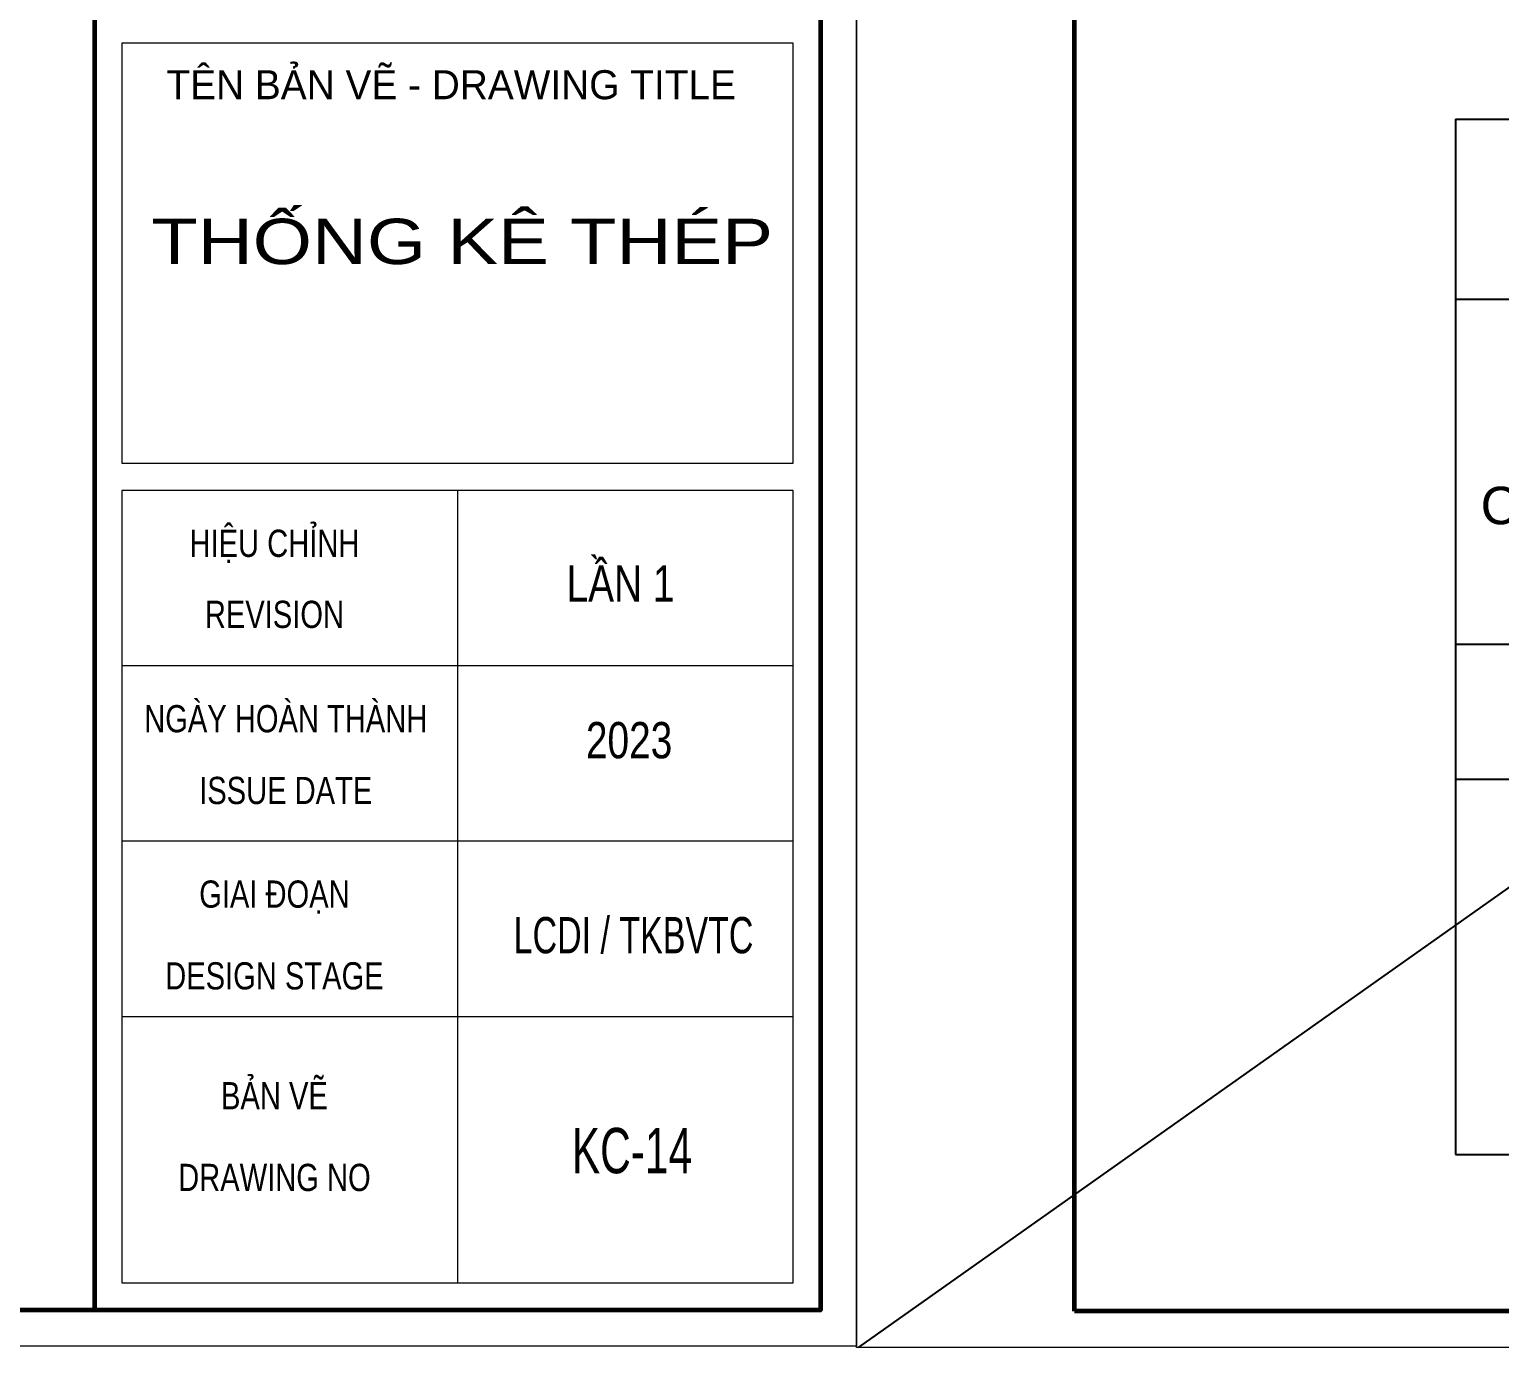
# Model space of a CAD drawing. Header units: millimetres. Extents: x -295047 to 304185, y -728047 to -308748.
# Drawn here: x 178731 to 185211, y -345434 to -339623 of the extents above; entities that cross this region are included whole.
import ezdxf
from ezdxf.enums import TextEntityAlignment as Align

# ---------------------------------------------------------------- set-up
doc = ezdxf.new("R2010")
doc.units = ezdxf.units.MM
doc.header["$MEASUREMENT"] = 0
doc.layers.get('Defpoints').update_dxf_attribs({"color": 1})
doc.layers.add('KCS_Plotter', color=11, linetype='Continuous', plot=False)
for name, color, linetype, lineweight in [('Khungten_LCDI', 7, 'Continuous', 5), ('LC Net thay', 7, 'Continuous', 25), ('LC Text1', 3, 'Continuous', 20)]:
    doc.layers.add(name, color=color, linetype=linetype, lineweight=lineweight)
doc.styles.add('Hoa', font='micross.ttf')
doc.styles.add('Khungten', font='VHAVAN.TTF', dxfattribs={"width": 0.9, "height": 5000})
doc.styles.add('Title', font='VHBLACK.TTF', dxfattribs={"width": 0.8})

# ---------------------------------------------------------------- blocks, each defined once
blk = doc.blocks.new('lcdi fix')
at = {"layer": 'Defpoints', "lineweight": 0}
blk.add_lwpolyline([(-1200, -14850), (-1200, 14850), (40800, 14850), (40800, -14850)], close=True, dxfattribs=at)
at = {"layer": 'Khungten_LCDI', "color": 5, "lineweight": 60}
blk.add_line((36600, 14650), (36600, -14650), dxfattribs=at)
at = {"layer": 'Khungten_LCDI', "color": 5, "lineweight": 25}
blk.add_line((40600, -14650), (40600, 14650), dxfattribs=at)
at = {"layer": 'Khungten_LCDI', "color": 9, "lineweight": 15}
for p, q in [((38600, -10133.4), (38600, -14500)), ((40450, -11100), (36750, -11100)), ((40450, -12066.7), (36750, -12066.7)), ((40450, -13033.3), (36750, -13033.3))]:
    blk.add_line(p, q, dxfattribs=at)
at = {"layer": 'Khungten_LCDI', "color": 5, "lineweight": 60}
blk.add_lwpolyline([(0, -14650), (0, 14650), (40600, 14650), (40600, -14650)], close=True, dxfattribs=at)
at = {"layer": 'Khungten_LCDI', "color": 9, "lineweight": 15}
for points in [[(36750, -9983.4), (40450, -9983.4), (40450, -7667.3), (36750, -7667.3)], [(36750, -14500), (40450, -14500), (40450, -10133.4), (36750, -10133.4)]]:
    blk.add_lwpolyline(points, close=True, dxfattribs=at)
at = {"color": 7, "style": 'Khungten'}
blk.add_text('tªn b¶n vÏ - drawing title', height=160, dxfattribs=at).set_placement((38565.6, -7977.2), align=Align.CENTER)
at = {"color": 7}
for s, height, style, width, p in [('hiÖu chØnh', 150, 'Khungten', 0.8, (37591.7, -10499.4)), ('revision', 150, 'Khungten', 0.8, (37591.7, -10891)), ('ngµy hoµn thµnh', 150, 'Khungten', 0.8, (37654, -11466.1)), ('issue date', 150, 'Khungten', 0.8, (37654, -11861.5)), ('giai ®o¹n', 150, 'Khungten', 0.8, (37591.7, -12432.7)), ('lcdi / tkbvtc', 200, 'Title', 0.7, (39570.6, -12684.1)), ('design stage', 150, 'Khungten', 0.8, (37591.7, -12883.2)), ('b¶n vÏ', 150, 'Khungten', 0.8, (37591.7, -13543.7)), ('drawing nO', 150, 'Khungten', 0.8, (37591.7, -13994.2))]:
    blk.add_text(s, height=height, dxfattribs=dict(at, style=style, width=width)).set_placement(p, align=Align.CENTER)
at = {"color": 7, "style": 'Khungten', "width": 0.8}
for tag, p in [('REVISION', (39498.8, -10746.3)), ('NGAYHT', (39546.1, -11609.4))]:
    blk.add_attdef(tag, text='', height=200, dxfattribs=at).set_placement(p, align=Align.CENTER)
at = {"layer": 'LC Text1', "style": 'Title', "width": 1.485915}
for tag, p, p2 in [('TENBANVE1', (36912.7, -8885.8), (40339.1, -8885.8)), ('TENBANVE2', (36912.7, -9562.5), (40339.1, -9562.5))]:
    blk.add_attdef(tag, text='', height=250, dxfattribs=at).set_placement(p, p2, align=Align.FIT)
at = {"layer": 'LC Text1', "style": 'Title', "width": 0.7}
blk.add_attdef('SOBANVE', text='', height=250, dxfattribs=at).set_placement((39562, -13896.2), align=Align.CENTER)

msp = doc.modelspace()

# ---------------------------------------------------------------- linework, layer by layer
at = {"layer": 'KCS_Plotter', "ltscale": 2}
msp.add_line((182385, -345433.5), (215985, -321673.5), dxfattribs=at)
at = {"layer": 'LC Net thay'}
for p, q in [((185016.3, -340018.7), (197681.4, -340018.7)), ((185016.3, -340018.7), (185016.3, -344582.1)), ((185016.3, -340812.4), (197681.4, -340812.4)), ((185016.3, -342333.5), (197681.4, -342333.5)), ((185016.3, -342928.7), (197681.4, -342928.7)), ((185016.3, -342928.7), (197681.4, -342928.7)), ((185016.3, -344582.1), (197681.4, -344582.1))]:
    msp.add_line(p, q, dxfattribs=at)

# ---------------------------------------------------------------- block references
at = {"layer": 'LC Net thay', "extrusion": (0.000528397, 4.04352e-06, 1)}
ref = msp.add_blockref('lcdi fix', (149744.7, -333550.7, 95.1), dxfattribs=dict(at, xscale=0.7998127431915381, yscale=0.7998127431915381, zscale=0.7998127431915381, rotation=359.9999999999995))
ref.add_attrib('NGAYHT', '2023', dxfattribs={"layer": 'LC Text1', "extrusion": (0.000528397, 4.04352e-06, 1), "height": 159.96, "rotation": 360, "style": 'Khungten', "width": 0.8}).set_placement((181374.2, -342836, 95.1), align=Align.CENTER)
ref.add_attrib('REVISION', 'lÇn 1', dxfattribs={"layer": 'LC Text1', "extrusion": (0.000528397, 4.04352e-06, 1), "height": 159.96, "rotation": 360, "style": 'Khungten', "width": 0.8}).set_placement((181336.3, -342145.8, 95.1), align=Align.CENTER)
ref.add_attrib('SOBANVE', 'kc-14', dxfattribs={"layer": 'LC Text1', "extrusion": (0.000528397, 4.04352e-06, 1), "height": 199.95, "rotation": 360, "style": 'Title', "width": 0.7}).set_placement((181386.9, -344665.1, 95.1), align=Align.CENTER)
ref.add_attrib('TENBANVE1', 'thèng kª thÐp', dxfattribs={"layer": 'LC Text1', "extrusion": (0.000528397, 4.04352e-06, 1), "height": 199.953, "rotation": 360, "style": 'Title', "width": 1.114988}).set_placement((179268, -340657.7, 95.1), (182008.5, -340657.7, 95.1), align=Align.FIT)
at = {"layer": 'LC Net thay', "extrusion": (0.000528397, 4.04352e-06, 1), "xscale": 0.7998127431915381, "yscale": 0.7998127431915381, "zscale": 0.7998127431915381, "rotation": 359.9999999999995}
msp.add_blockref('lcdi fix', (183336.9, -333556.3, 95.1), dxfattribs=at)

# ---------------------------------------------------------------- texts
at = {"layer": 'LC Text1', "style": 'Hoa'}
msp.add_text('C.KIỆN', height=165.34, dxfattribs=at).set_placement((185512.3, -341804.4), align=Align.CENTER)

doc.saveas('drawing.dxf')
